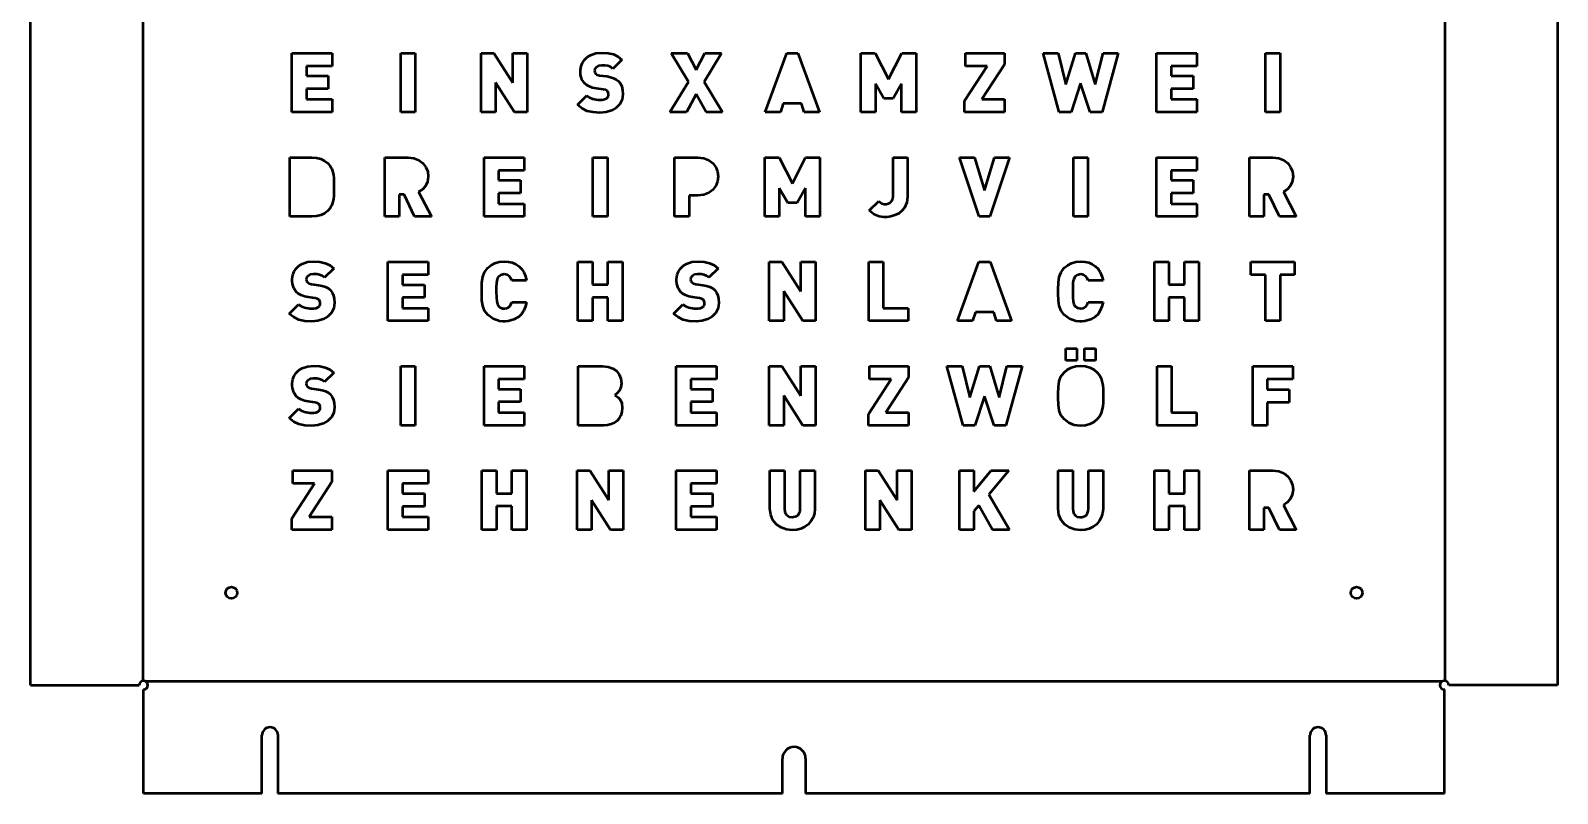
# Model space of a CAD drawing. Header units: millimetres. Extents: x 313 to 838, y -313 to 211.
# Drawn here: x 313 to 838, y -313 to -51 of the extents above; entities that cross this region are included whole.
import ezdxf

# ---------------------------------------------------------------- set-up
doc = ezdxf.new("R2010")
doc.units = ezdxf.units.MM
doc.linetypes.add('Durchgehend', pattern=[0])
doc.layers.add('IV_BEND_DOWN', color=190, linetype='Durchgehend', lineweight=50, true_color=0x8000ff)
doc.layers.add('IV_INTERIOR_PROFILES', color=7, linetype='Durchgehend', lineweight=50)
doc.layers.add('IV_OUTER_PROFILE', color=7, linetype='Durchgehend', lineweight=50)

msp = doc.modelspace()

# ---------------------------------------------------------------- linework, layer by layer
at = {"layer": 'IV_BEND_DOWN'}
for p, q in [((351.75, 172.64), (351.75, -274.39)), ((799, -274.39), (799, 172.64)), ((352.57, -274.5), (798.18, -274.5))]:
    msp.add_line(p, q, dxfattribs=at)
at = {"layer": 'IV_INTERIOR_PROFILES'}
for p, q in [((402.88, -78.97), (402.88, -58.65)), ((402.88, -58.65), (416.69, -58.65)), ((416.69, -58.65), (416.69, -63.1)), ((440.3, -78.97), (440.3, -58.65)), ((440.3, -58.65), (445.28, -58.65)), ((445.28, -58.65), (445.28, -78.97)), ((467.87, -78.97), (467.87, -58.65)), ((467.87, -58.65), (472.23, -58.65)), ((472.23, -58.65), (478.74, -68.87)), ((478.74, -68.87), (478.74, -58.65)), ((478.74, -58.65), (483.72, -58.65)), ((483.72, -58.65), (483.72, -78.97)), ((502.23, -63.14), (502.69, -61.96)), ((502.69, -61.96), (503.4, -60.9)), ((503.4, -60.9), (504.33, -60.01)), ((504.33, -60.01), (505.48, -59.31)), ((505.48, -59.31), (507.3, -58.69)), ((507.3, -58.69), (509.42, -58.49)), ((509.28, -62.85), (508.22, -62.99)), ((510.45, -62.9), (509.28, -62.85)), ((509.42, -58.49), (511.52, -58.63)), ((511.45, -63.06), (510.45, -62.9)), ((511.52, -58.63), (513.34, -59.06)), ((516.27, -60.91), (513.14, -64.05)), ((513.34, -59.06), (514.91, -59.82)), ((514.91, -59.82), (516.27, -60.91)), ((539.11, -68.55), (533.17, -58.65)), ((533.17, -58.65), (538.84, -58.65)), ((538.84, -58.65), (541.81, -64.38)), ((541.81, -64.38), (544.78, -58.65)), ((550.46, -58.65), (544.53, -68.55)), ((544.78, -58.65), (550.46, -58.65)), ((565.5, -78.97), (572.88, -58.65)), ((572.88, -58.65), (576.74, -58.65)), ((576.74, -58.65), (584.13, -78.97)), ((598.35, -78.97), (598.35, -58.65)), ((598.35, -58.65), (603.26, -58.65)), ((603.26, -58.65), (607.81, -67.61)), ((607.81, -67.61), (612.38, -58.65)), ((612.38, -58.65), (617.29, -58.65)), ((617.29, -58.65), (617.29, -78.97)), ((634.28, -63.1), (634.28, -58.65)), ((634.28, -58.65), (647.72, -58.65)), ((647.72, -62.53), (639.89, -74.52)), ((647.72, -58.65), (647.72, -62.53)), ((666.5, -78.97), (660.91, -58.65)), ((660.91, -58.65), (666.13, -58.65)), ((666.13, -58.65), (668.78, -69.38)), ((668.78, -69.38), (672.07, -58.65)), ((672.07, -58.65), (675.61, -58.65)), ((675.61, -58.65), (678.88, -69.38)), ((678.88, -69.38), (681.54, -58.65)), ((686.75, -58.65), (681.2, -78.97)), ((681.54, -58.65), (686.75, -58.65)), ((699.93, -78.97), (699.93, -58.65)), ((699.93, -58.65), (713.74, -58.65)), ((713.74, -58.65), (713.74, -63.1)), ((737.35, -78.97), (737.35, -58.65)), ((737.35, -58.65), (742.34, -58.65)), ((742.34, -58.65), (742.34, -78.97)), ((416.69, -63.1), (407.87, -63.1)), ((407.87, -63.1), (407.87, -66.5)), ((407.87, -66.5), (415.41, -66.5)), ((415.41, -66.5), (415.41, -70.94)), ((502.01, -65.22), (502.02, -64.44)), ((502.09, -66.14), (502.01, -65.22)), ((502.02, -64.44), (502.23, -63.14)), ((502.55, -67.73), (502.09, -66.14)), ((503.4, -68.98), (502.55, -67.73)), ((506.98, -64.03), (506.82, -64.73)), ((506.82, -64.73), (506.92, -65.24)), ((506.92, -65.24), (507.23, -65.68)), ((507.45, -63.42), (506.98, -64.03)), ((507.23, -65.68), (507.81, -66.06)), ((508.22, -62.99), (507.45, -63.42)), ((507.81, -66.06), (508.62, -66.28)), ((508.62, -66.28), (511.07, -66.61)), ((511.07, -66.61), (512.33, -66.86)), ((512.32, -63.41), (511.45, -63.06)), ((513.14, -64.05), (512.32, -63.41)), ((512.33, -66.86), (513.41, -67.23)), ((513.41, -67.23), (514.33, -67.7)), ((514.33, -67.7), (515.07, -68.3)), ((633.94, -75.08), (641.73, -63.1)), ((641.73, -63.1), (634.28, -63.1)), ((713.74, -63.1), (704.92, -63.1)), ((704.92, -63.1), (704.92, -66.5)), ((704.92, -66.5), (712.46, -66.5)), ((712.46, -66.5), (712.46, -70.94)), ((415.41, -70.94), (407.87, -70.94)), ((407.87, -70.94), (407.87, -74.52)), ((479.36, -78.97), (472.86, -68.76)), ((472.86, -68.76), (472.86, -78.97)), ((501.03, -76.46), (504.23, -73.26)), ((504.17, -69.62), (503.4, -68.98)), ((505.11, -70.14), (504.17, -69.62)), ((504.23, -73.26), (505.1, -73.91)), ((506.21, -70.52), (505.11, -70.14)), ((507.48, -70.78), (506.21, -70.52)), ((509.93, -71.12), (507.48, -70.78)), ((510.73, -71.32), (509.93, -71.12)), ((511.27, -71.67), (510.73, -71.32)), ((511.65, -72.5), (511.27, -71.67)), ((511.39, -73.83), (511.63, -73.29)), ((511.63, -73.29), (511.67, -72.77)), ((511.67, -72.77), (511.65, -72.5)), ((515.07, -68.3), (515.76, -69.14)), ((515.76, -69.14), (516.22, -70.16)), ((516.22, -70.16), (516.49, -71.35)), ((516.58, -72.75), (516.31, -74.61)), ((516.49, -71.35), (516.58, -72.75)), ((532.77, -78.97), (539.11, -68.55)), ((541.81, -72.71), (538.48, -78.97)), ((545.15, -78.97), (541.81, -72.71)), ((544.53, -68.55), (550.85, -78.97)), ((606.22, -74.26), (603.34, -69.24)), ((603.34, -69.24), (603.34, -78.97)), ((612.3, -69.24), (609.42, -74.26)), ((612.3, -78.97), (612.3, -69.24)), ((673.84, -68.95), (670.55, -78.97)), ((677.11, -78.97), (673.84, -68.95)), ((712.46, -70.94), (704.92, -70.94)), ((704.92, -70.94), (704.92, -74.52)), ((407.87, -74.52), (416.69, -74.52)), ((416.69, -74.52), (416.69, -78.97)), ((502.58, -77.72), (501.03, -76.46)), ((504.34, -78.54), (502.58, -77.72)), ((506.37, -78.99), (504.34, -78.54)), ((505.1, -73.91), (506.21, -74.35)), ((506.21, -74.35), (508.1, -74.67)), ((508.1, -74.67), (508.6, -74.69)), ((508.6, -74.69), (508.94, -74.69)), ((508.94, -74.69), (509.44, -74.66)), ((509.44, -74.66), (510.3, -74.51)), ((510.3, -74.51), (510.94, -74.24)), ((512.68, -78.39), (510.8, -78.95)), ((510.94, -74.24), (511.39, -73.83)), ((514.29, -77.47), (512.68, -78.39)), ((515.53, -76.2), (514.29, -77.47)), ((516.31, -74.61), (515.53, -76.2)), ((571.71, -75.95), (570.72, -78.97)), ((577.97, -75.95), (571.71, -75.95)), ((578.92, -78.97), (577.97, -75.95)), ((609.42, -74.26), (606.22, -74.26)), ((633.94, -78.97), (633.94, -75.08)), ((639.89, -74.52), (647.72, -74.52)), ((647.72, -74.52), (647.72, -78.97)), ((704.92, -74.52), (713.74, -74.52)), ((713.74, -74.52), (713.74, -78.97)), ((416.69, -78.97), (402.88, -78.97)), ((445.28, -78.97), (440.3, -78.97)), ((472.86, -78.97), (467.87, -78.97)), ((483.72, -78.97), (479.36, -78.97)), ((508.73, -79.14), (506.37, -78.99)), ((510.8, -78.95), (508.73, -79.14)), ((538.48, -78.97), (532.77, -78.97)), ((550.85, -78.97), (545.15, -78.97)), ((570.72, -78.97), (565.5, -78.97)), ((584.13, -78.97), (578.92, -78.97)), ((603.34, -78.97), (598.35, -78.97)), ((617.29, -78.97), (612.3, -78.97)), ((647.72, -78.97), (633.94, -78.97)), ((670.55, -78.97), (666.5, -78.97)), ((681.2, -78.97), (677.11, -78.97)), ((713.74, -78.97), (699.93, -78.97)), ((742.34, -78.97), (737.35, -78.97)), ((402.23, -114.84), (402.23, -94.53)), ((402.23, -94.53), (409.76, -94.53)), ((409.76, -94.53), (411.4, -94.65)), ((411.4, -94.65), (412.86, -95.03)), ((412.86, -95.03), (414.14, -95.65)), ((414.14, -95.65), (415.23, -96.52)), ((415.23, -96.52), (416.04, -97.47)), ((416.04, -97.47), (416.62, -98.46)), ((416.62, -98.46), (417.21, -100.51)), ((434.77, -114.84), (434.77, -94.53)), ((434.77, -94.53), (442.81, -94.53)), ((442.81, -94.53), (444.84, -94.76)), ((444.84, -94.76), (446.56, -95.44)), ((446.56, -95.44), (447.93, -96.5)), ((447.93, -96.5), (448.93, -97.84)), ((448.93, -97.84), (449.54, -99.39)), ((449.54, -99.39), (449.74, -101.06)), ((468.89, -114.84), (468.89, -94.53)), ((468.89, -94.53), (482.7, -94.53)), ((482.7, -98.97), (473.88, -98.97)), ((473.88, -98.97), (473.88, -102.37)), ((482.7, -94.53), (482.7, -98.97)), ((506.31, -114.84), (506.31, -94.53)), ((506.31, -94.53), (511.3, -94.53)), ((511.3, -94.53), (511.3, -114.84)), ((534.32, -114.84), (534.32, -94.53)), ((534.32, -94.53), (542.37, -94.53)), ((542.37, -94.53), (544.39, -94.76)), ((544.39, -94.76), (546.11, -95.44)), ((546.11, -95.44), (547.48, -96.5)), ((547.48, -96.5), (548.48, -97.84)), ((548.48, -97.84), (549.09, -99.39)), ((549.09, -99.39), (549.3, -101.06)), ((565.35, -114.84), (565.35, -94.53)), ((565.35, -94.53), (570.25, -94.53)), ((570.25, -94.53), (574.81, -103.49)), ((574.81, -103.49), (579.38, -94.53)), ((579.38, -94.53), (584.28, -94.53)), ((584.28, -94.53), (584.28, -114.84)), ((609.42, -107.76), (609.42, -94.53)), ((609.42, -94.53), (614.41, -94.53)), ((614.41, -94.53), (614.41, -107.88)), ((638.95, -114.84), (632.25, -94.53)), ((632.25, -94.53), (637.42, -94.53)), ((637.42, -94.53), (640.83, -105.88)), ((640.83, -105.88), (644.2, -94.53)), ((649.4, -94.53), (642.67, -114.84)), ((644.2, -94.53), (649.4, -94.53)), ((671.34, -114.84), (671.34, -94.53)), ((671.34, -94.53), (676.33, -94.53)), ((676.33, -94.53), (676.33, -114.84)), ((699.93, -114.84), (699.93, -94.53)), ((699.93, -94.53), (713.74, -94.53)), ((713.74, -98.97), (704.92, -98.97)), ((704.92, -98.97), (704.92, -102.37)), ((713.74, -94.53), (713.74, -98.97)), ((731.82, -114.84), (731.82, -94.53)), ((731.82, -94.53), (739.86, -94.53)), ((739.86, -94.53), (741.89, -94.76)), ((741.89, -94.76), (743.61, -95.44)), ((743.61, -95.44), (744.98, -96.5)), ((744.98, -96.5), (745.98, -97.84)), ((745.98, -97.84), (746.59, -99.39)), ((746.59, -99.39), (746.8, -101.06)), ((417.21, -100.51), (417.31, -101.66)), ((417.31, -101.66), (417.34, -103.03)), ((417.34, -103.03), (417.34, -106.34)), ((448.78, -104.33), (447.71, -105.52)), ((449.5, -102.83), (448.78, -104.33)), ((449.74, -101.06), (449.5, -102.83)), ((473.88, -102.37), (481.42, -102.37)), ((481.42, -102.37), (481.42, -106.82)), ((548.48, -104.27), (547.48, -105.61)), ((549.09, -102.72), (548.48, -104.27)), ((549.3, -101.06), (549.09, -102.72)), ((704.92, -102.37), (712.46, -102.37)), ((712.46, -102.37), (712.46, -106.82)), ((745.83, -104.33), (744.76, -105.52)), ((746.55, -102.83), (745.83, -104.33)), ((746.8, -101.06), (746.55, -102.83)), ((417.21, -108.86), (416.62, -110.91)), ((417.31, -107.71), (417.21, -108.86)), ((417.34, -106.34), (417.31, -107.71)), ((441.44, -107.28), (439.75, -107.28)), ((439.75, -107.28), (439.75, -114.84)), ((445.05, -114.84), (441.44, -107.28)), ((447.71, -105.52), (446.44, -106.37)), ((446.44, -106.37), (450.82, -114.84)), ((481.42, -106.82), (473.88, -106.82)), ((473.88, -106.82), (473.88, -110.4)), ((542.36, -107.6), (539.31, -107.6)), ((539.31, -107.6), (539.31, -114.84)), ((544.39, -107.37), (542.36, -107.6)), ((546.11, -106.68), (544.39, -107.37)), ((547.48, -105.61), (546.11, -106.68)), ((573.22, -110.13), (570.33, -105.12)), ((570.33, -105.12), (570.33, -114.84)), ((576.41, -110.13), (573.22, -110.13)), ((579.29, -105.12), (576.41, -110.13)), ((579.29, -114.84), (579.29, -105.12)), ((601.23, -112.79), (604.51, -109.53)), ((604.51, -109.53), (605.55, -110.33)), ((607.85, -110.39), (608.51, -110.03)), ((608.51, -110.03), (609.01, -109.47)), ((609.01, -109.47), (609.32, -108.71)), ((609.32, -108.71), (609.42, -107.76)), ((614.14, -110), (613.33, -111.79)), ((614.41, -107.88), (614.14, -110)), ((712.46, -106.82), (704.92, -106.82)), ((704.92, -106.82), (704.92, -110.4)), ((738.5, -107.28), (736.81, -107.28)), ((736.81, -107.28), (736.81, -114.84)), ((742.1, -114.84), (738.5, -107.28)), ((744.76, -105.52), (743.49, -106.37)), ((743.49, -106.37), (747.87, -114.84)), ((409.76, -114.84), (402.23, -114.84)), ((411.4, -114.72), (409.76, -114.84)), ((412.86, -114.34), (411.4, -114.72)), ((414.14, -113.72), (412.86, -114.34)), ((415.23, -112.85), (414.14, -113.72)), ((416.04, -111.9), (415.23, -112.85)), ((416.62, -110.91), (416.04, -111.9)), ((439.75, -114.84), (434.77, -114.84)), ((450.82, -114.84), (445.05, -114.84)), ((482.7, -114.84), (468.89, -114.84)), ((473.88, -110.4), (482.7, -110.4)), ((482.7, -110.4), (482.7, -114.84)), ((511.3, -114.84), (506.31, -114.84)), ((539.31, -114.84), (534.32, -114.84)), ((570.33, -114.84), (565.35, -114.84)), ((584.28, -114.84), (579.29, -114.84)), ((602.87, -114.11), (601.23, -112.79)), ((604.64, -114.79), (602.87, -114.11)), ((606.19, -115), (604.64, -114.79)), ((605.55, -110.33), (606.4, -110.55)), ((606.62, -115.01), (606.19, -115)), ((606.4, -110.55), (607.06, -110.55)), ((607.26, -115), (606.62, -115.01)), ((607.06, -110.55), (607.85, -110.39)), ((608.69, -114.81), (607.26, -115)), ((610.06, -114.4), (608.69, -114.81)), ((611.33, -113.76), (610.06, -114.4)), ((612.43, -112.89), (611.33, -113.76)), ((613.33, -111.79), (612.43, -112.89)), ((642.67, -114.84), (638.95, -114.84)), ((676.33, -114.84), (671.34, -114.84)), ((713.74, -114.84), (699.93, -114.84)), ((704.92, -110.4), (713.74, -110.4)), ((713.74, -110.4), (713.74, -114.84)), ((736.81, -114.84), (731.82, -114.84)), ((747.87, -114.84), (742.1, -114.84)), ((405.31, -131.76), (406.46, -131.05)), ((406.46, -131.05), (408.29, -130.44)), ((408.29, -130.44), (410.4, -130.23)), ((410.4, -130.23), (412.5, -130.38)), ((412.5, -130.38), (414.32, -130.81)), ((414.32, -130.81), (415.89, -131.56)), ((435.89, -150.71), (435.89, -130.4)), ((435.89, -130.4), (449.69, -130.4)), ((449.69, -130.4), (449.69, -134.84)), ((471.36, -131.51), (472.66, -130.8)), ((472.66, -130.8), (474.13, -130.37)), ((474.13, -130.37), (475.8, -130.23)), ((475.8, -130.23), (477.25, -130.34)), ((477.25, -130.34), (478.58, -130.64)), ((478.58, -130.64), (479.78, -131.16)), ((501.16, -150.71), (501.16, -130.4)), ((501.16, -130.4), (506.15, -130.4)), ((506.15, -130.4), (506.15, -138.22)), ((511.46, -138.22), (511.46, -130.4)), ((511.46, -130.4), (516.44, -130.4)), ((516.44, -130.4), (516.44, -150.71)), ((537.34, -131.76), (538.49, -131.05)), ((538.49, -131.05), (540.31, -130.44)), ((540.31, -130.44), (542.42, -130.23)), ((542.42, -130.23), (544.52, -130.38)), ((544.52, -130.38), (546.34, -130.81)), ((546.34, -130.81), (547.92, -131.56)), ((566.89, -150.71), (566.89, -130.4)), ((566.89, -130.4), (571.25, -130.4)), ((571.25, -130.4), (577.75, -140.61)), ((577.75, -140.61), (577.75, -130.4)), ((577.75, -130.4), (582.74, -130.4)), ((582.74, -130.4), (582.74, -150.71)), ((601.06, -150.71), (601.06, -130.4)), ((601.06, -130.4), (606.05, -130.4)), ((606.05, -130.4), (606.05, -146.27)), ((631.51, -150.71), (638.9, -130.4)), ((638.9, -130.4), (642.76, -130.4)), ((642.76, -130.4), (650.14, -150.71)), ((669.39, -131.51), (670.7, -130.8)), ((670.7, -130.8), (672.16, -130.37)), ((672.16, -130.37), (673.83, -130.23)), ((673.83, -130.23), (675.29, -130.34)), ((675.29, -130.34), (676.62, -130.64)), ((676.62, -130.64), (677.82, -131.16)), ((699.2, -150.71), (699.2, -130.4)), ((699.2, -130.4), (704.18, -130.4)), ((704.18, -130.4), (704.18, -138.22)), ((709.49, -138.22), (709.49, -130.4)), ((709.49, -130.4), (714.48, -130.4)), ((714.48, -130.4), (714.48, -150.71)), ((732.35, -134.84), (732.35, -130.4)), ((732.35, -130.4), (747.34, -130.4)), ((747.34, -130.4), (747.34, -134.84)), ((402.99, -136.97), (403, -136.18)), ((403, -136.18), (403.21, -134.89)), ((403.21, -134.89), (403.67, -133.7)), ((403.67, -133.7), (404.38, -132.64)), ((404.38, -132.64), (405.31, -131.76)), ((407.96, -135.78), (407.81, -136.47)), ((408.43, -135.17), (407.96, -135.78)), ((409.2, -134.74), (408.43, -135.17)), ((410.26, -134.59), (409.2, -134.74)), ((411.44, -134.65), (410.26, -134.59)), ((412.43, -134.8), (411.44, -134.65)), ((413.31, -135.15), (412.43, -134.8)), ((414.12, -135.79), (413.31, -135.15)), ((417.25, -132.66), (414.12, -135.79)), ((415.89, -131.56), (417.25, -132.66)), ((449.69, -134.84), (440.87, -134.84)), ((440.87, -134.84), (440.87, -138.24)), ((468.19, -137.48), (468.46, -135.55)), ((468.46, -135.55), (469.07, -133.93)), ((469.07, -133.93), (470.16, -132.5)), ((470.16, -132.5), (471.36, -131.51)), ((473.43, -136.33), (473.29, -136.92)), ((473.85, -135.53), (473.43, -136.33)), ((474.67, -134.91), (473.85, -135.53)), ((475.82, -134.68), (474.67, -134.91)), ((476.83, -134.83), (475.82, -134.68)), ((477.57, -135.27), (476.83, -134.83)), ((478.08, -135.96), (477.57, -135.27)), ((478.42, -136.85), (478.08, -135.96)), ((479.78, -131.16), (480.85, -131.87)), ((480.85, -131.87), (481.77, -132.8)), ((481.77, -132.8), (482.54, -133.95)), ((482.54, -133.95), (483.12, -135.3)), ((483.12, -135.3), (483.49, -136.85)), ((535.01, -136.97), (535.02, -136.18)), ((535.02, -136.18), (535.23, -134.89)), ((535.23, -134.89), (535.7, -133.7)), ((535.7, -133.7), (536.41, -132.64)), ((536.41, -132.64), (537.34, -131.76)), ((539.99, -135.78), (539.83, -136.47)), ((540.46, -135.17), (539.99, -135.78)), ((541.23, -134.74), (540.46, -135.17)), ((542.28, -134.59), (541.23, -134.74)), ((543.46, -134.65), (542.28, -134.59)), ((544.46, -134.8), (543.46, -134.65)), ((545.33, -135.15), (544.46, -134.8)), ((546.14, -135.79), (545.33, -135.15)), ((549.28, -132.66), (546.14, -135.79)), ((547.92, -131.56), (549.28, -132.66)), ((666.22, -137.48), (666.5, -135.55)), ((666.5, -135.55), (667.1, -133.93)), ((667.1, -133.93), (668.19, -132.5)), ((668.19, -132.5), (669.39, -131.51)), ((671.46, -136.33), (671.32, -136.92)), ((671.89, -135.53), (671.46, -136.33)), ((672.7, -134.91), (671.89, -135.53)), ((673.85, -134.68), (672.7, -134.91)), ((674.87, -134.83), (673.85, -134.68)), ((675.6, -135.27), (674.87, -134.83)), ((676.11, -135.96), (675.6, -135.27)), ((676.46, -136.85), (676.11, -135.96)), ((677.82, -131.16), (678.88, -131.87)), ((678.88, -131.87), (679.81, -132.8)), ((679.81, -132.8), (680.58, -133.95)), ((680.58, -133.95), (681.16, -135.3)), ((681.16, -135.3), (681.53, -136.85)), ((737.35, -134.84), (732.35, -134.84)), ((737.35, -150.71), (737.35, -134.84)), ((747.34, -134.84), (742.34, -134.84)), ((742.34, -134.84), (742.34, -150.71)), ((403.07, -137.89), (402.99, -136.97)), ((403.53, -139.48), (403.07, -137.89)), ((404.38, -140.72), (403.53, -139.48)), ((405.15, -141.37), (404.38, -140.72)), ((406.09, -141.88), (405.15, -141.37)), ((407.81, -136.47), (407.91, -136.98)), ((407.91, -136.98), (408.21, -137.42)), ((408.21, -137.42), (408.8, -137.81)), ((408.8, -137.81), (409.6, -138.02)), ((409.6, -138.02), (412.06, -138.36)), ((412.06, -138.36), (413.31, -138.61)), ((413.31, -138.61), (414.39, -138.97)), ((414.39, -138.97), (415.31, -139.45)), ((415.31, -139.45), (416.05, -140.04)), ((416.05, -140.04), (416.74, -140.89)), ((416.74, -140.89), (417.2, -141.9)), ((440.87, -138.24), (448.41, -138.24)), ((448.41, -138.24), (448.41, -142.69)), ((468.1, -139.87), (468.19, -137.48)), ((468.1, -141.24), (468.1, -139.87)), ((468.19, -143.63), (468.1, -141.24)), ((473.11, -138.93), (473.09, -140.56)), ((473.09, -140.56), (473.13, -142.66)), ((473.18, -137.75), (473.11, -138.93)), ((473.29, -136.92), (473.18, -137.75)), ((483.49, -136.85), (478.42, -136.85)), ((506.15, -138.22), (511.46, -138.22)), ((535.1, -137.89), (535.01, -136.97)), ((535.55, -139.48), (535.1, -137.89)), ((536.4, -140.72), (535.55, -139.48)), ((537.17, -141.37), (536.4, -140.72)), ((538.11, -141.88), (537.17, -141.37)), ((539.83, -136.47), (539.93, -136.98)), ((539.93, -136.98), (540.23, -137.42)), ((540.23, -137.42), (540.82, -137.81)), ((540.82, -137.81), (541.63, -138.02)), ((541.63, -138.02), (544.08, -138.36)), ((544.08, -138.36), (545.33, -138.61)), ((545.33, -138.61), (546.42, -138.97)), ((546.42, -138.97), (547.33, -139.45)), ((547.33, -139.45), (548.08, -140.04)), ((548.08, -140.04), (548.76, -140.89)), ((548.76, -140.89), (549.23, -141.9)), ((578.38, -150.71), (571.87, -140.5)), ((571.87, -140.5), (571.87, -150.71)), ((666.13, -139.87), (666.22, -137.48)), ((666.13, -141.24), (666.13, -139.87)), ((666.22, -143.63), (666.13, -141.24)), ((671.14, -138.93), (671.12, -140.56)), ((671.12, -140.56), (671.17, -142.66)), ((671.21, -137.75), (671.14, -138.93)), ((671.32, -136.92), (671.21, -137.75)), ((681.53, -136.85), (676.46, -136.85)), ((704.18, -138.22), (709.49, -138.22)), ((402.01, -148.21), (405.21, -145)), ((405.21, -145), (406.09, -145.65)), ((407.19, -142.27), (406.09, -141.88)), ((406.09, -145.65), (407.19, -146.1)), ((408.46, -142.52), (407.19, -142.27)), ((407.19, -146.1), (409.09, -146.42)), ((410.91, -142.87), (408.46, -142.52)), ((409.09, -146.42), (409.58, -146.44)), ((409.58, -146.44), (409.92, -146.44)), ((409.92, -146.44), (410.43, -146.41)), ((410.43, -146.41), (411.28, -146.26)), ((411.71, -143.07), (410.91, -142.87)), ((411.28, -146.26), (411.93, -145.98)), ((412.25, -143.41), (411.71, -143.07)), ((411.93, -145.98), (412.37, -145.57)), ((412.63, -144.24), (412.25, -143.41)), ((412.37, -145.57), (412.61, -145.04)), ((412.61, -145.04), (412.65, -144.52)), ((412.65, -144.52), (412.63, -144.24)), ((417.3, -146.36), (416.51, -147.94)), ((417.2, -141.9), (417.47, -143.1)), ((417.56, -144.5), (417.3, -146.36)), ((417.47, -143.1), (417.56, -144.5)), ((448.41, -142.69), (440.87, -142.69)), ((440.87, -142.69), (440.87, -146.27)), ((440.87, -146.27), (449.69, -146.27)), ((449.69, -146.27), (449.69, -150.71)), ((468.46, -145.56), (468.19, -143.63)), ((469.07, -147.17), (468.46, -145.56)), ((473.13, -142.66), (473.27, -144.02)), ((473.27, -144.02), (473.5, -144.91)), ((473.5, -144.91), (473.85, -145.57)), ((473.85, -145.57), (474.44, -146.1)), ((474.44, -146.1), (475.21, -146.38)), ((475.21, -146.38), (476.09, -146.43)), ((476.09, -146.43), (476.82, -146.29)), ((476.82, -146.29), (477.39, -145.98)), ((477.39, -145.98), (477.83, -145.52)), ((477.83, -145.52), (478.42, -144.26)), ((478.42, -144.26), (483.49, -144.26)), ((483.12, -145.79), (482.54, -147.15)), ((483.49, -144.26), (483.12, -145.79)), ((511.46, -142.66), (506.15, -142.66)), ((506.15, -142.66), (506.15, -150.71)), ((511.46, -150.71), (511.46, -142.66)), ((534.03, -148.21), (537.24, -145)), ((537.24, -145), (538.11, -145.65)), ((539.22, -142.27), (538.11, -141.88)), ((538.11, -145.65), (539.22, -146.1)), ((540.48, -142.52), (539.22, -142.27)), ((539.22, -146.1), (541.11, -146.42)), ((542.94, -142.87), (540.48, -142.52)), ((541.11, -146.42), (541.6, -146.44)), ((541.6, -146.44), (541.95, -146.44)), ((541.95, -146.44), (542.45, -146.41)), ((542.45, -146.41), (543.3, -146.26)), ((543.74, -143.07), (542.94, -142.87)), ((543.3, -146.26), (543.95, -145.98)), ((544.27, -143.41), (543.74, -143.07)), ((543.95, -145.98), (544.39, -145.57)), ((544.65, -144.24), (544.27, -143.41)), ((544.39, -145.57), (544.63, -145.04)), ((544.63, -145.04), (544.68, -144.52)), ((544.68, -144.52), (544.65, -144.24)), ((549.32, -146.36), (548.53, -147.94)), ((549.23, -141.9), (549.49, -143.1)), ((549.58, -144.5), (549.32, -146.36)), ((549.49, -143.1), (549.58, -144.5)), ((606.05, -146.27), (614.58, -146.27)), ((614.58, -146.27), (614.58, -150.71)), ((666.5, -145.56), (666.22, -143.63)), ((667.1, -147.17), (666.5, -145.56)), ((671.17, -142.66), (671.3, -144.02)), ((671.3, -144.02), (671.54, -144.91)), ((671.54, -144.91), (671.89, -145.57)), ((671.89, -145.57), (672.71, -146.22)), ((672.71, -146.22), (673.85, -146.44)), ((673.85, -146.44), (674.85, -146.29)), ((674.85, -146.29), (675.59, -145.85)), ((675.59, -145.85), (676.11, -145.15)), ((676.11, -145.15), (676.46, -144.26)), ((676.46, -144.26), (681.53, -144.26)), ((681.16, -145.79), (680.58, -147.15)), ((681.53, -144.26), (681.16, -145.79)), ((709.49, -142.66), (704.18, -142.66)), ((704.18, -142.66), (704.18, -150.71)), ((709.49, -150.71), (709.49, -142.66)), ((403.56, -149.46), (402.01, -148.21)), ((405.33, -150.28), (403.56, -149.46)), ((407.36, -150.73), (405.33, -150.28)), ((409.72, -150.88), (407.36, -150.73)), ((411.78, -150.7), (409.72, -150.88)), ((413.67, -150.14), (411.78, -150.7)), ((415.27, -149.22), (413.67, -150.14)), ((416.51, -147.94), (415.27, -149.22)), ((449.69, -150.71), (435.89, -150.71)), ((470.16, -148.6), (469.07, -147.17)), ((472.01, -149.99), (470.16, -148.6)), ((474.18, -150.74), (472.01, -149.99)), ((475.38, -150.87), (474.18, -150.74)), ((475.89, -150.88), (475.38, -150.87)), ((476.16, -150.88), (475.89, -150.88)), ((477.2, -150.78), (476.16, -150.88)), ((479.15, -150.25), (477.2, -150.78)), ((480.83, -149.25), (479.15, -150.25)), ((481.77, -148.32), (480.83, -149.25)), ((482.54, -147.15), (481.77, -148.32)), ((506.15, -150.71), (501.16, -150.71)), ((516.44, -150.71), (511.46, -150.71)), ((535.59, -149.46), (534.03, -148.21)), ((537.35, -150.28), (535.59, -149.46)), ((539.38, -150.73), (537.35, -150.28)), ((541.74, -150.88), (539.38, -150.73)), ((543.81, -150.7), (541.74, -150.88)), ((545.69, -150.14), (543.81, -150.7)), ((547.29, -149.22), (545.69, -150.14)), ((548.53, -147.94), (547.29, -149.22)), ((571.87, -150.71), (566.89, -150.71)), ((582.74, -150.71), (578.38, -150.71)), ((614.58, -150.71), (601.06, -150.71)), ((636.74, -150.71), (631.51, -150.71)), ((637.73, -147.69), (636.74, -150.71)), ((643.98, -147.69), (637.73, -147.69)), ((644.93, -150.71), (643.98, -147.69)), ((650.14, -150.71), (644.93, -150.71)), ((668.19, -148.6), (667.1, -147.17)), ((670.04, -149.99), (668.19, -148.6)), ((672.21, -150.74), (670.04, -149.99)), ((673.41, -150.87), (672.21, -150.74)), ((673.92, -150.88), (673.41, -150.87)), ((674.19, -150.88), (673.92, -150.88)), ((675.24, -150.78), (674.19, -150.88)), ((677.18, -150.25), (675.24, -150.78)), ((678.86, -149.25), (677.18, -150.25)), ((679.8, -148.32), (678.86, -149.25)), ((680.58, -147.15), (679.8, -148.32)), ((704.18, -150.71), (699.2, -150.71)), ((714.48, -150.71), (709.49, -150.71)), ((742.34, -150.71), (737.35, -150.71)), ((668.7, -164.31), (668.7, -160.17)), ((668.7, -160.17), (672.52, -160.17)), ((672.52, -160.17), (672.52, -164.31)), ((675.15, -164.31), (675.15, -160.17)), ((675.15, -160.17), (678.97, -160.17)), ((678.97, -160.17), (678.97, -164.31)), ((404.38, -168.52), (405.31, -167.63)), ((405.31, -167.63), (406.46, -166.93)), ((406.46, -166.93), (408.29, -166.31)), ((408.29, -166.31), (410.4, -166.11)), ((410.4, -166.11), (412.5, -166.25)), ((412.5, -166.25), (414.32, -166.68)), ((414.32, -166.68), (415.89, -167.43)), ((415.89, -167.43), (417.25, -168.53)), ((440.3, -186.59), (440.3, -166.27)), ((440.3, -166.27), (445.28, -166.27)), ((445.28, -166.27), (445.28, -186.59)), ((468.89, -186.59), (468.89, -166.27)), ((468.89, -166.27), (482.7, -166.27)), ((482.7, -166.27), (482.7, -170.72)), ((501.22, -186.59), (501.22, -166.27)), ((501.22, -166.27), (509.64, -166.27)), ((509.64, -166.27), (511.55, -166.46)), ((511.55, -166.46), (513.16, -167)), ((513.16, -167), (514.44, -167.89)), ((534.9, -186.59), (534.9, -166.27)), ((534.9, -166.27), (548.71, -166.27)), ((548.71, -166.27), (548.71, -170.72)), ((566.89, -186.59), (566.89, -166.27)), ((566.89, -166.27), (571.25, -166.27)), ((571.25, -166.27), (577.75, -176.49)), ((577.75, -176.49), (577.75, -166.27)), ((577.75, -166.27), (582.74, -166.27)), ((582.74, -166.27), (582.74, -186.59)), ((601.28, -170.72), (601.28, -166.27)), ((601.28, -166.27), (614.71, -166.27)), ((614.71, -166.27), (614.71, -170.15)), ((633.49, -186.59), (627.9, -166.27)), ((627.9, -166.27), (633.13, -166.27)), ((633.13, -166.27), (635.78, -177)), ((635.78, -177), (639.06, -166.27)), ((639.06, -166.27), (642.6, -166.27)), ((642.6, -166.27), (645.88, -177)), ((645.88, -177), (648.54, -166.27)), ((653.75, -166.27), (648.19, -186.59)), ((648.54, -166.27), (653.75, -166.27)), ((668.17, -168.38), (669.37, -167.37)), ((672.52, -164.31), (668.7, -164.31)), ((669.37, -167.37), (670.66, -166.66)), ((670.66, -166.66), (672.13, -166.24)), ((672.13, -166.24), (673.83, -166.11)), ((673.83, -166.11), (675.55, -166.25)), ((678.97, -164.31), (675.15, -164.31)), ((675.55, -166.25), (677.02, -166.67)), ((677.02, -166.67), (678.32, -167.38)), ((678.32, -167.38), (679.51, -168.38)), ((700.08, -186.59), (700.08, -166.27)), ((700.08, -166.27), (705.07, -166.27)), ((705.07, -166.27), (705.07, -182.14)), ((732.94, -186.59), (732.94, -166.27)), ((732.94, -166.27), (746.75, -166.27)), ((746.75, -166.27), (746.75, -170.72)), ((402.99, -172.84), (403, -172.06)), ((403.07, -173.76), (402.99, -172.84)), ((403, -172.06), (403.21, -170.76)), ((403.21, -170.76), (403.67, -169.58)), ((403.67, -169.58), (404.38, -168.52)), ((407.96, -171.65), (407.81, -172.35)), ((407.81, -172.35), (407.91, -172.86)), ((407.91, -172.86), (408.21, -173.3)), ((408.43, -171.04), (407.96, -171.65)), ((409.2, -170.61), (408.43, -171.04)), ((410.26, -170.47), (409.2, -170.61)), ((411.44, -170.52), (410.26, -170.47)), ((412.43, -170.68), (411.44, -170.52)), ((413.31, -171.03), (412.43, -170.68)), ((414.12, -171.66), (413.31, -171.03)), ((417.25, -168.53), (414.12, -171.66)), ((482.7, -170.72), (473.88, -170.72)), ((473.88, -170.72), (473.88, -174.12)), ((514.44, -167.89), (515.37, -169.07)), ((515.37, -169.07), (515.92, -170.51)), ((515.92, -170.51), (516.11, -172.16)), ((516.11, -172.16), (515.93, -173.52)), ((548.71, -170.72), (539.89, -170.72)), ((539.89, -170.72), (539.89, -174.12)), ((600.93, -182.7), (608.72, -170.72)), ((608.72, -170.72), (601.28, -170.72)), ((614.71, -170.15), (606.89, -182.14)), ((666.2, -173.36), (666.47, -171.42)), ((666.47, -171.42), (667.07, -169.81)), ((667.07, -169.81), (668.17, -168.38)), ((679.51, -168.38), (680.31, -169.35)), ((680.31, -169.35), (680.88, -170.45)), ((680.88, -170.45), (681.44, -172.82)), ((681.44, -172.82), (681.53, -174.17)), ((746.75, -170.72), (737.93, -170.72)), ((737.93, -170.72), (737.93, -174.28)), ((403.53, -175.35), (403.07, -173.76)), ((404.38, -176.6), (403.53, -175.35)), ((405.15, -177.24), (404.38, -176.6)), ((406.09, -177.76), (405.15, -177.24)), ((407.19, -178.14), (406.09, -177.76)), ((408.46, -178.39), (407.19, -178.14)), ((408.21, -173.3), (408.8, -173.68)), ((408.8, -173.68), (409.6, -173.89)), ((409.6, -173.89), (412.06, -174.23)), ((412.06, -174.23), (413.31, -174.48)), ((413.31, -174.48), (414.39, -174.85)), ((414.39, -174.85), (415.31, -175.32)), ((415.31, -175.32), (416.05, -175.91)), ((416.05, -175.91), (416.74, -176.76)), ((416.74, -176.76), (417.2, -177.77)), ((417.2, -177.77), (417.47, -178.97)), ((473.88, -174.12), (481.42, -174.12)), ((481.42, -174.12), (481.42, -178.56)), ((514.65, -175.53), (513.88, -176.17)), ((513.88, -176.17), (514.82, -176.87)), ((515.39, -174.65), (514.65, -175.53)), ((514.82, -176.87), (515.64, -177.75)), ((515.93, -173.52), (515.39, -174.65)), ((515.64, -177.75), (516.2, -178.96)), ((539.89, -174.12), (547.43, -174.12)), ((547.43, -174.12), (547.43, -178.56)), ((578.38, -186.59), (571.87, -176.37)), ((571.87, -176.37), (571.87, -186.59)), ((640.83, -176.57), (637.54, -186.59)), ((644.11, -186.59), (640.83, -176.57)), ((666.11, -175.75), (666.2, -173.36)), ((666.11, -177.11), (666.11, -175.75)), ((666.2, -179.5), (666.11, -177.11)), ((681.53, -174.17), (681.56, -175.75)), ((681.56, -177.11), (681.53, -178.69)), ((681.56, -175.75), (681.56, -177.11)), ((737.93, -174.28), (745.47, -174.28)), ((745.47, -174.28), (745.47, -178.73)), ((402.01, -184.08), (405.21, -180.87)), ((405.21, -180.87), (406.09, -181.52)), ((406.09, -181.52), (407.19, -181.97)), ((407.19, -181.97), (409.09, -182.29)), ((410.91, -178.74), (408.46, -178.39)), ((409.09, -182.29), (409.58, -182.31)), ((409.58, -182.31), (409.92, -182.31)), ((409.92, -182.31), (410.43, -182.28)), ((410.43, -182.28), (411.28, -182.13)), ((411.71, -178.94), (410.91, -178.74)), ((411.28, -182.13), (411.93, -181.85)), ((412.25, -179.29), (411.71, -178.94)), ((411.93, -181.85), (412.37, -181.45)), ((412.63, -180.12), (412.25, -179.29)), ((412.37, -181.45), (412.61, -180.91)), ((412.61, -180.91), (412.65, -180.39)), ((412.65, -180.39), (412.63, -180.12)), ((417.3, -182.23), (416.51, -183.81)), ((417.56, -180.37), (417.3, -182.23)), ((417.47, -178.97), (417.56, -180.37)), ((481.42, -178.56), (473.88, -178.56)), ((473.88, -178.56), (473.88, -182.14)), ((473.88, -182.14), (482.7, -182.14)), ((482.7, -182.14), (482.7, -186.59)), ((515.92, -183.15), (515.35, -184.18)), ((516.27, -181.95), (515.92, -183.15)), ((516.2, -178.96), (516.39, -180.6)), ((516.39, -180.6), (516.27, -181.95)), ((547.43, -178.56), (539.89, -178.56)), ((539.89, -178.56), (539.89, -182.14)), ((539.89, -182.14), (548.71, -182.14)), ((548.71, -182.14), (548.71, -186.59)), ((600.93, -186.59), (600.93, -182.7)), ((606.89, -182.14), (614.71, -182.14)), ((614.71, -182.14), (614.71, -186.59)), ((666.47, -181.43), (666.2, -179.5)), ((667.07, -183.04), (666.47, -181.43)), ((668.17, -184.47), (667.07, -183.04)), ((680.31, -183.49), (679.51, -184.47)), ((680.88, -182.41), (680.31, -183.49)), ((681.44, -180.04), (680.88, -182.41)), ((681.53, -178.69), (681.44, -180.04)), ((705.07, -182.14), (713.6, -182.14)), ((713.6, -182.14), (713.6, -186.59)), ((745.47, -178.73), (737.93, -178.73)), ((737.93, -178.73), (737.93, -186.59)), ((403.56, -185.34), (402.01, -184.08)), ((405.33, -186.16), (403.56, -185.34)), ((407.36, -186.6), (405.33, -186.16)), ((409.72, -186.75), (407.36, -186.6)), ((411.78, -186.57), (409.72, -186.75)), ((413.67, -186.01), (411.78, -186.57)), ((415.27, -185.09), (413.67, -186.01)), ((416.51, -183.81), (415.27, -185.09)), ((445.28, -186.59), (440.3, -186.59)), ((482.7, -186.59), (468.89, -186.59)), ((510.06, -186.59), (501.22, -186.59)), ((511.34, -186.49), (510.06, -186.59)), ((512.56, -186.19), (511.34, -186.49)), ((513.66, -185.7), (512.56, -186.19)), ((514.59, -185.03), (513.66, -185.7)), ((515.35, -184.18), (514.59, -185.03)), ((548.71, -186.59), (534.9, -186.59)), ((571.87, -186.59), (566.89, -186.59)), ((582.74, -186.59), (578.38, -186.59)), ((614.71, -186.59), (600.93, -186.59)), ((637.54, -186.59), (633.49, -186.59)), ((648.19, -186.59), (644.11, -186.59)), ((669.76, -185.74), (668.17, -184.47)), ((671.6, -186.5), (669.76, -185.74)), ((673.83, -186.75), (671.6, -186.5)), ((675.55, -186.61), (673.83, -186.75)), ((677.03, -186.18), (675.55, -186.61)), ((678.33, -185.46), (677.03, -186.18)), ((679.51, -184.47), (678.33, -185.46)), ((713.6, -186.59), (700.08, -186.59)), ((737.93, -186.59), (732.94, -186.59)), ((403.24, -206.59), (403.24, -202.15)), ((403.24, -202.15), (416.67, -202.15)), ((416.67, -202.15), (416.67, -206.02)), ((435.89, -222.46), (435.89, -202.15)), ((435.89, -202.15), (449.69, -202.15)), ((449.69, -202.15), (449.69, -206.59)), ((468.15, -222.46), (468.15, -202.15)), ((468.15, -202.15), (473.14, -202.15)), ((473.14, -202.15), (473.14, -209.96)), ((478.45, -209.96), (478.45, -202.15)), ((478.45, -202.15), (483.44, -202.15)), ((483.44, -202.15), (483.44, -222.46)), ((500.87, -222.46), (500.87, -202.15)), ((500.87, -202.15), (505.24, -202.15)), ((505.24, -202.15), (511.74, -212.36)), ((511.74, -212.36), (511.74, -202.15)), ((511.74, -202.15), (516.73, -202.15)), ((516.73, -202.15), (516.73, -222.46)), ((534.9, -222.46), (534.9, -202.15)), ((534.9, -202.15), (548.71, -202.15)), ((548.71, -202.15), (548.71, -206.59)), ((567.11, -215.33), (567.11, -202.15)), ((567.11, -202.15), (572.1, -202.15)), ((572.1, -202.15), (572.1, -215.22)), ((577.53, -215.22), (577.53, -202.15)), ((577.53, -202.15), (582.52, -202.15)), ((582.52, -202.15), (582.52, -215.33)), ((599.89, -222.46), (599.89, -202.15)), ((599.89, -202.15), (604.25, -202.15)), ((604.25, -202.15), (610.76, -212.36)), ((610.76, -212.36), (610.76, -202.15)), ((610.76, -202.15), (615.75, -202.15)), ((615.75, -202.15), (615.75, -222.46)), ((632.24, -222.46), (632.24, -202.15)), ((632.24, -202.15), (637.2, -202.15)), ((637.2, -202.15), (637.2, -209.34)), ((637.2, -209.34), (643.08, -202.15)), ((649.19, -202.15), (642.25, -210.37)), ((643.08, -202.15), (649.19, -202.15)), ((666.13, -215.33), (666.13, -202.15)), ((666.13, -202.15), (671.11, -202.15)), ((671.11, -202.15), (671.11, -215.22)), ((676.55, -215.22), (676.55, -202.15)), ((676.55, -202.15), (681.54, -202.15)), ((681.54, -202.15), (681.54, -215.33)), ((699.2, -222.46), (699.2, -202.15)), ((699.2, -202.15), (704.18, -202.15)), ((704.18, -202.15), (704.18, -209.96)), ((709.49, -209.96), (709.49, -202.15)), ((709.49, -202.15), (714.48, -202.15)), ((714.48, -202.15), (714.48, -222.46)), ((731.82, -222.46), (731.82, -202.15)), ((731.82, -202.15), (739.86, -202.15)), ((739.86, -202.15), (741.89, -202.37)), ((741.89, -202.37), (743.61, -203.06)), ((743.61, -203.06), (744.98, -204.12)), ((744.98, -204.12), (745.98, -205.46)), ((402.89, -218.57), (410.69, -206.59)), ((410.69, -206.59), (403.24, -206.59)), ((416.67, -206.02), (408.85, -218.02)), ((449.69, -206.59), (440.87, -206.59)), ((440.87, -206.59), (440.87, -209.99)), ((548.71, -206.59), (539.89, -206.59)), ((539.89, -206.59), (539.89, -209.99)), ((745.98, -205.46), (746.59, -207.01)), ((746.8, -208.68), (746.55, -210.45)), ((746.59, -207.01), (746.8, -208.68)), ((440.87, -209.99), (448.41, -209.99)), ((448.41, -214.43), (440.87, -214.43)), ((440.87, -214.43), (440.87, -218.02)), ((448.41, -209.99), (448.41, -214.43)), ((473.14, -209.96), (478.45, -209.96)), ((478.45, -214.41), (473.14, -214.41)), ((473.14, -214.41), (473.14, -222.46)), ((478.45, -222.46), (478.45, -214.41)), ((512.37, -222.46), (505.86, -212.25)), ((505.86, -212.25), (505.86, -222.46)), ((539.89, -209.99), (547.43, -209.99)), ((547.43, -214.43), (539.89, -214.43)), ((539.89, -214.43), (539.89, -218.02)), ((547.43, -209.99), (547.43, -214.43)), ((611.39, -222.46), (604.88, -212.25)), ((604.88, -212.25), (604.88, -222.46)), ((638.92, -214.13), (637.2, -216.09)), ((643.6, -222.46), (638.92, -214.13)), ((642.25, -210.37), (649.41, -222.46)), ((704.18, -209.96), (709.49, -209.96)), ((709.49, -214.41), (704.18, -214.41)), ((704.18, -214.41), (704.18, -222.46)), ((709.49, -222.46), (709.49, -214.41)), ((738.5, -214.89), (736.81, -214.89)), ((736.81, -214.89), (736.81, -222.46)), ((742.1, -222.46), (738.5, -214.89)), ((744.76, -213.14), (743.49, -213.99)), ((743.49, -213.99), (747.87, -222.46)), ((745.83, -211.95), (744.76, -213.14)), ((746.55, -210.45), (745.83, -211.95)), ((402.89, -222.46), (402.89, -218.57)), ((408.85, -218.02), (416.67, -218.02)), ((416.67, -218.02), (416.67, -222.46)), ((440.87, -218.02), (449.69, -218.02)), ((449.69, -218.02), (449.69, -222.46)), ((539.89, -218.02), (548.71, -218.02)), ((548.71, -218.02), (548.71, -222.46)), ((567.37, -217.36), (567.11, -215.33)), ((568.13, -219.15), (567.37, -217.36)), ((569.35, -220.63), (568.13, -219.15)), ((572.1, -215.22), (572.28, -216.46)), ((572.28, -216.46), (572.82, -217.4)), ((572.82, -217.4), (573.67, -217.99)), ((573.67, -217.99), (574.79, -218.18)), ((574.79, -218.18), (576.23, -217.83)), ((576.23, -217.83), (576.79, -217.41)), ((576.79, -217.41), (577.2, -216.82)), ((577.2, -216.82), (577.45, -216.08)), ((577.45, -216.08), (577.53, -215.22)), ((581.2, -219.56), (580.25, -220.64)), ((581.92, -218.29), (581.2, -219.56)), ((582.37, -216.87), (581.92, -218.29)), ((582.52, -215.33), (582.37, -216.87)), ((637.2, -216.09), (637.2, -222.46)), ((666.38, -217.36), (666.13, -215.33)), ((667.15, -219.15), (666.38, -217.36)), ((668.36, -220.63), (667.15, -219.15)), ((671.11, -215.22), (671.22, -216.17)), ((671.22, -216.17), (671.52, -216.96)), ((671.52, -216.96), (672.02, -217.58)), ((672.02, -217.58), (672.69, -217.99)), ((672.69, -217.99), (673.51, -218.17)), ((673.51, -218.17), (674.2, -218.16)), ((674.2, -218.16), (675.25, -217.83)), ((675.25, -217.83), (675.8, -217.41)), ((675.8, -217.41), (676.21, -216.82)), ((676.21, -216.82), (676.46, -216.08)), ((676.46, -216.08), (676.55, -215.22)), ((680.22, -219.56), (679.27, -220.64)), ((680.94, -218.29), (680.22, -219.56)), ((681.39, -216.87), (680.94, -218.29)), ((681.54, -215.33), (681.39, -216.87)), ((416.67, -222.46), (402.89, -222.46)), ((449.69, -222.46), (435.89, -222.46)), ((473.14, -222.46), (468.15, -222.46)), ((483.44, -222.46), (478.45, -222.46)), ((505.86, -222.46), (500.87, -222.46)), ((516.73, -222.46), (512.37, -222.46)), ((548.71, -222.46), (534.9, -222.46)), ((570.93, -221.72), (569.35, -220.63)), ((572.79, -222.4), (570.93, -221.72)), ((574.79, -222.63), (572.79, -222.4)), ((576.32, -222.5), (574.79, -222.63)), ((577.77, -222.12), (576.32, -222.5)), ((579.09, -221.49), (577.77, -222.12)), ((580.25, -220.64), (579.09, -221.49)), ((604.88, -222.46), (599.89, -222.46)), ((615.75, -222.46), (611.39, -222.46)), ((637.2, -222.46), (632.24, -222.46)), ((649.41, -222.46), (643.6, -222.46)), ((669.95, -221.72), (668.36, -220.63)), ((671.8, -222.4), (669.95, -221.72)), ((673.8, -222.63), (671.8, -222.4)), ((675.34, -222.5), (673.8, -222.63)), ((676.79, -222.12), (675.34, -222.5)), ((678.11, -221.49), (676.79, -222.12)), ((679.27, -220.64), (678.11, -221.49)), ((704.18, -222.46), (699.2, -222.46)), ((714.48, -222.46), (709.49, -222.46)), ((736.81, -222.46), (731.82, -222.46)), ((747.87, -222.46), (742.1, -222.46))]:
    msp.add_line(p, q, dxfattribs=at)
for centre in [(382.12, -244.13), (768.63, -244.13)]:
    msp.add_circle(centre, 2, dxfattribs=at)
at = {"layer": 'IV_OUTER_PROFILE'}
for p, q in [((313.12, -275.88), (313.12, 174.13)), ((837.62, 174.13), (837.62, -275.88)), ((313.12, -275.88), (350.48, -275.88)), ((351.97, -313.13), (351.97, -277.38)), ((798.77, -313.13), (798.77, -277.38)), ((837.62, -275.88), (800.27, -275.88)), ((392.62, -313.13), (392.62, -293.12)), ((398.12, -293.12), (398.12, -313.13)), ((752.62, -313.13), (752.62, -293.12)), ((758.13, -293.12), (758.13, -313.13)), ((571.38, -313.13), (571.38, -301.13)), ((579.38, -301.13), (579.38, -313.13)), ((392.62, -313.13), (351.97, -313.13)), ((571.38, -313.13), (398.12, -313.13)), ((752.62, -313.13), (579.38, -313.13)), ((798.77, -313.13), (758.13, -313.13))]:
    msp.add_line(p, q, dxfattribs=at)
for centre, radius, start, end in [((351.97, -275.88), 1.5, 270, 180), ((798.77, -275.88), 1.5, 0, 270), ((395.38, -293.12), 2.75, 0, 180), ((755.38, -293.12), 2.75, 0, 180), ((575.38, -301.13), 4, 0, 180)]:
    msp.add_arc(centre, radius, start, end, dxfattribs=at)

doc.saveas('drawing.dxf')
